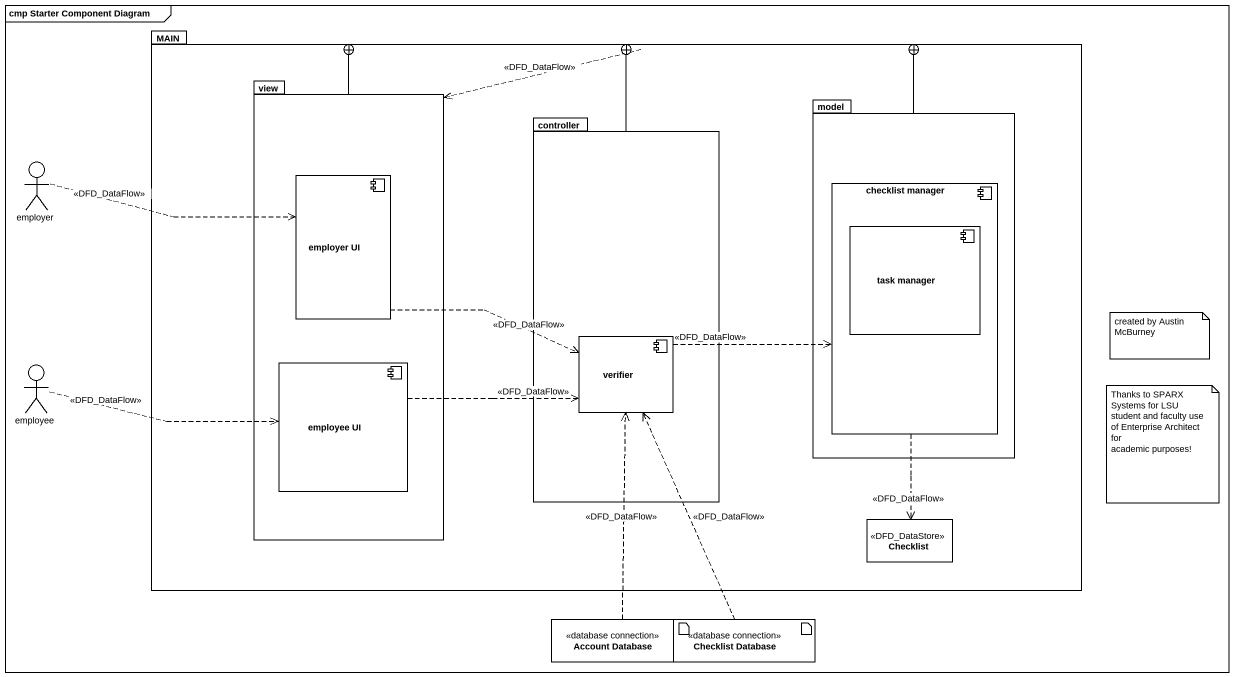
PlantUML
@startuml
mainframe cmp Starter Component Diagram
allowmixing
hide circle
hide empty members
package MAIN {
  package view {
    component "employer UI" as employer_UI
    component "employee UI" as employee_UI
  }
  package model {
    component "checklist manager" as checklist_manager {
      component "task manager" as task_manager
    }
  }
  package controller {
    component verifier
  }
  class Checklist <<DFD_DataStore>>
}
actor employer
actor employee
artifact "Account Database" as Account_Database <<database connection>>
artifact "Checklist Database" as Checklist_Database <<database connection>>
MAIN .left.> view : <<DFD_DataFlow>>
view -right-+ MAIN
model -left-+ MAIN
controller -left-+ MAIN
employer .right.> employer_UI : <<DFD_DataFlow>>
employer_UI .right.> verifier : <<DFD_DataFlow>>
checklist_manager ..> Checklist : <<DFD_DataFlow>>
employee .right.> employee_UI : <<DFD_DataFlow>>
employee_UI .right.> verifier : <<DFD_DataFlow>>
verifier .right.> checklist_manager : <<DFD_DataFlow>>
Account_Database .up.> verifier : <<DFD_DataFlow>>
Checklist_Database .up.> verifier : <<DFD_DataFlow>>
note as N1
  created by Austin McBurney
end note
note as N2
  Thanks to SPARX Systems for LSU student and faculty use of Enterprise Architect for
  academic purposes!
end note
@enduml
